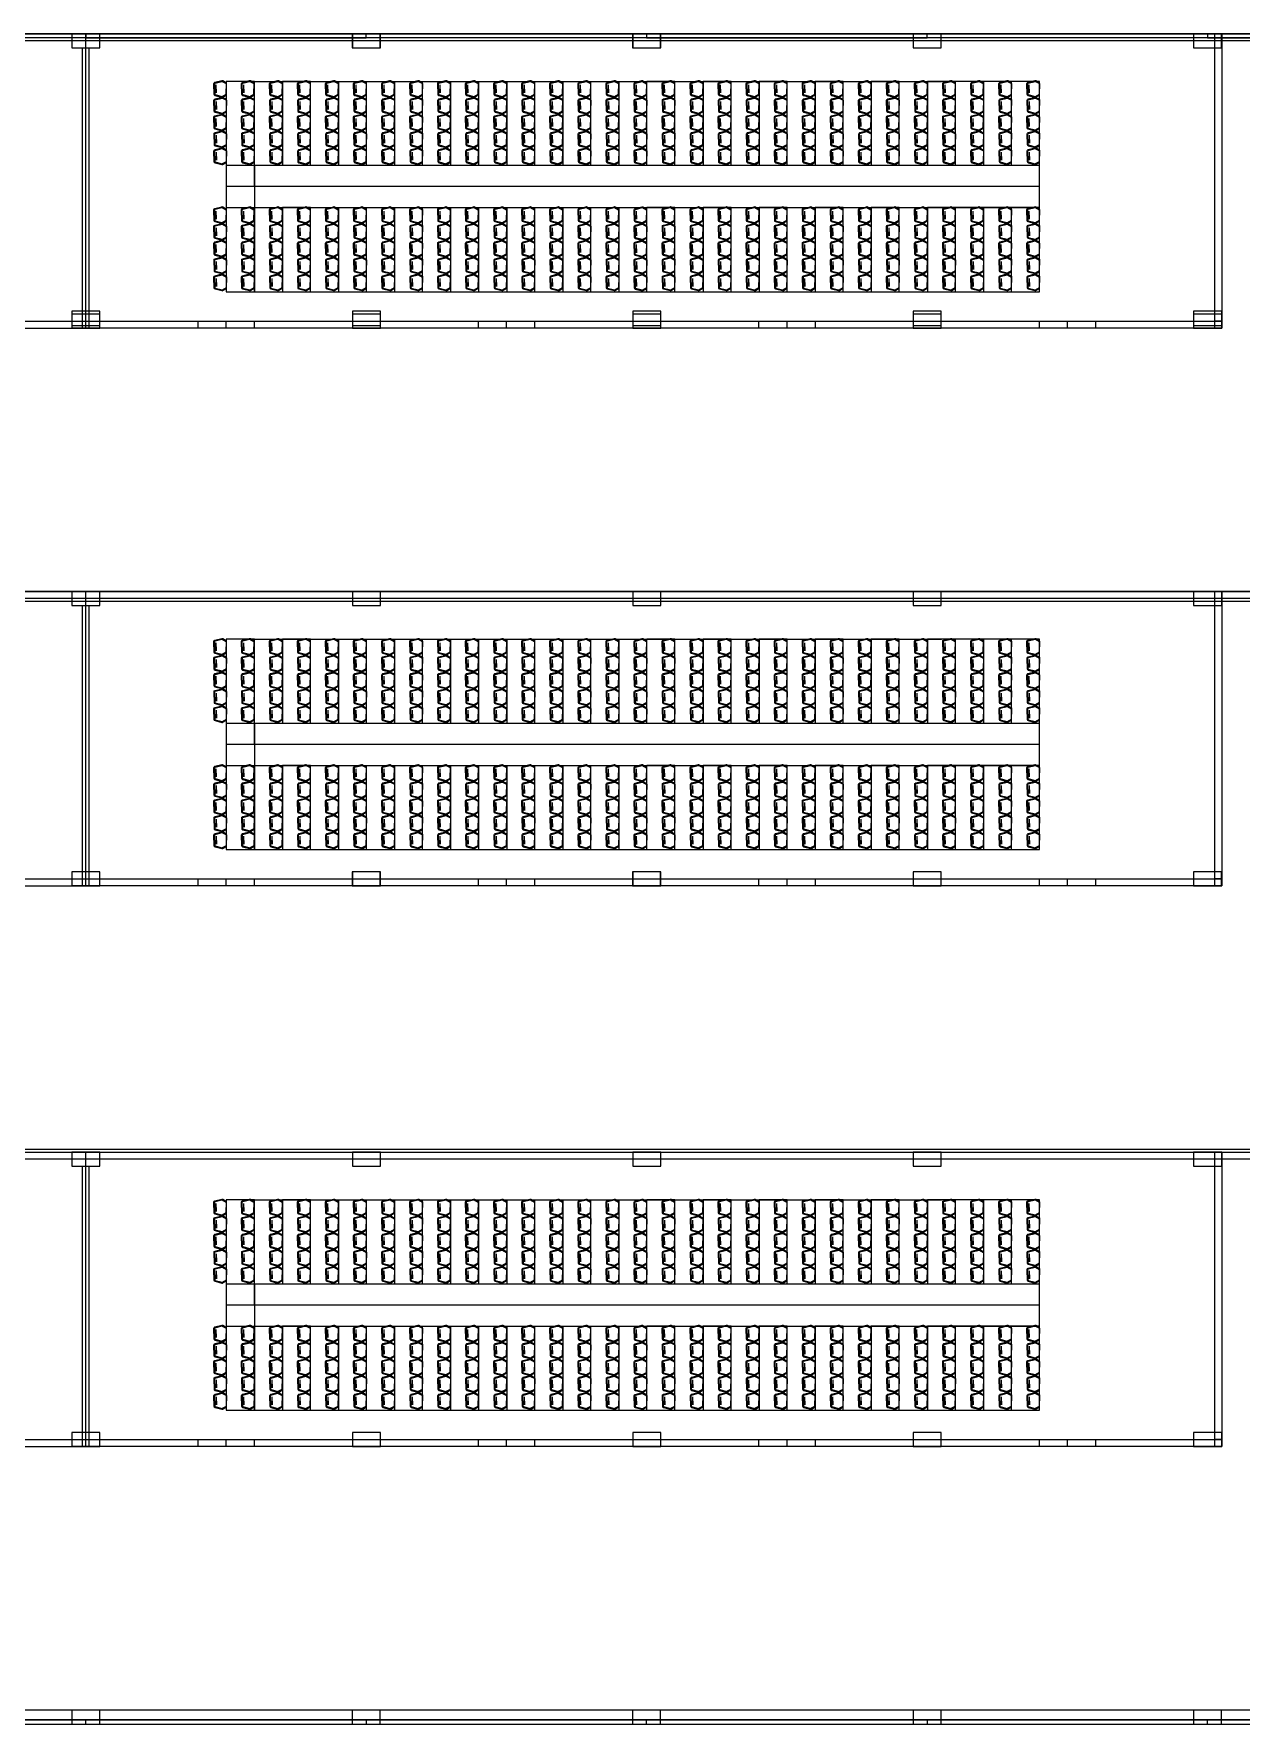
# Model space of a CAD drawing. Header units: millimetres. Extents: x 332 to 5606, y 276 to 1426.
# Drawn here: x 1489.6 to 1532.7, y 922.2 to 982.5 of the extents above; entities that cross this region are included whole.
import ezdxf

# ---------------------------------------------------------------- set-up
doc = ezdxf.new("R2010")
doc.units = ezdxf.units.MM

# ---------------------------------------------------------------- blocks, each defined once
blk = doc.blocks.new('Cadeira-Auditório-P1')
blk.add_line((0, 0.085), (-0.186, 0.085))
for points in [[(-0.235, 0.048), (-0.297, -0.195, 0.19305), (-0.292, -0.232), (-0.235, -0.334, 0.271204), (-0.191, -0.36), (0, -0.36)], [(-0.206, 0.04), (-0.268, -0.203, 0.19305), (-0.266, -0.217), (-0.186, -0.36, 0.221086)], [(0, 0.085), (-0.186, 0.085, 0.342369), (-0.235, 0.048)], [(0, 0.055), (-0.186, 0.055, 0.342369), (-0.206, 0.04, 0.342369)], [(0, 0.085), (0.187, 0.085, -0.342369), (0.235, 0.048)], [(0, 0.055), (0.187, 0.055, -0.342369), (0.206, 0.04, -0.342369)], [(0.235, 0.048), (0.298, -0.195, -0.19305), (0.293, -0.232), (0.236, -0.334, -0.271204), (0.192, -0.36), (0, -0.36)], [(0.206, 0.04), (0.269, -0.203, -0.19305), (0.267, -0.217), (0.187, -0.36, -0.271204)]]:
    blk.add_lwpolyline(points, format="xyb")
for points in [[(-0.145, 0), (0.142, 0)], [(-0.008, 0), (-0.145, 0)]]:
    blk.add_lwpolyline(points)

msp = doc.modelspace()

# ---------------------------------------------------------------- linework, layer by layer
for p, q in [((1551.65, 982.452), (1431.35, 982.452)), ((1551.5, 982.302), (1431.5, 982.302)), ((1481.5, 982.452), (1491.5, 982.452)), ((1492, 982.452), (1491, 982.452)), ((1491, 982.452), (1491, 981.952)), ((1492.007, 982.452), (1491.007, 982.452)), ((1491.007, 982.452), (1491.007, 981.952)), ((1491.5, 982.452), (1491.5, 982.302)), ((1491.5, 982.302), (1501.5, 982.302)), ((1492, 981.952), (1492, 982.452)), ((1492.007, 981.952), (1492.007, 982.452)), ((1502, 982.452), (1501, 982.452)), ((1501, 982.452), (1501, 981.952)), ((1502.007, 982.452), (1501.007, 982.452)), ((1501.007, 982.452), (1501.007, 981.952)), ((1501.5, 982.302), (1501.5, 982.452)), ((1501.5, 982.452), (1511.5, 982.452)), ((1502, 981.952), (1502, 982.452)), ((1502.007, 981.952), (1502.007, 982.452)), ((1512, 982.452), (1511, 982.452)), ((1511, 982.452), (1511, 981.952)), ((1512.007, 982.452), (1511.007, 982.452)), ((1511.007, 982.452), (1511.007, 981.952)), ((1511.5, 982.452), (1511.5, 982.302)), ((1511.5, 982.302), (1521.5, 982.302)), ((1512, 981.952), (1512, 982.452)), ((1512.007, 981.952), (1512.007, 982.452)), ((1522, 982.452), (1521, 982.452)), ((1521, 982.452), (1521, 981.952)), ((1522.007, 982.452), (1521.007, 982.452)), ((1521.007, 982.452), (1521.007, 981.952)), ((1521.5, 982.302), (1521.5, 982.452)), ((1521.5, 982.452), (1531.5, 982.452)), ((1522, 981.952), (1522, 982.452)), ((1522.007, 981.952), (1522.007, 982.452)), ((1532, 982.452), (1531, 982.452)), ((1531, 982.452), (1531, 981.952)), ((1532.007, 982.452), (1531.007, 982.452)), ((1531.007, 982.452), (1531.007, 981.952)), ((1531.5, 982.452), (1531.5, 982.302)), ((1531.5, 982.302), (1541.5, 982.302)), ((1532, 981.952), (1532, 982.452)), ((1532.007, 981.952), (1532.007, 982.452)), ((1491, 981.952), (1492, 981.952)), ((1491.007, 981.952), (1492.007, 981.952)), ((1501, 981.952), (1502, 981.952)), ((1501.007, 981.952), (1502.007, 981.952)), ((1511, 981.952), (1512, 981.952)), ((1511.007, 981.952), (1512.007, 981.952)), ((1521, 981.952), (1522, 981.952)), ((1521.007, 981.952), (1522.007, 981.952)), ((1531, 981.952), (1532, 981.952)), ((1531.007, 981.952), (1532.007, 981.952)), ((1492.007, 972.552), (1491.007, 972.552)), ((1491.007, 972.552), (1491.007, 972.052)), ((1492.007, 972.452), (1491.007, 972.452)), ((1491.007, 972.452), (1491.007, 971.952)), ((1491.007, 972.052), (1492.007, 972.052)), ((1492.007, 972.052), (1492.007, 972.552)), ((1492.007, 971.952), (1492.007, 972.452)), ((1502.007, 972.552), (1501.007, 972.552)), ((1501.007, 972.552), (1501.007, 972.052)), ((1502.007, 972.452), (1501.007, 972.452)), ((1501.007, 972.452), (1501.007, 971.952)), ((1501.007, 972.052), (1502.007, 972.052)), ((1502.007, 972.052), (1502.007, 972.552)), ((1502.007, 971.952), (1502.007, 972.452)), ((1512.007, 972.552), (1511.007, 972.552)), ((1511.007, 972.552), (1511.007, 972.052)), ((1512.007, 972.452), (1511.007, 972.452)), ((1511.007, 972.452), (1511.007, 971.952)), ((1511.007, 972.052), (1512.007, 972.052)), ((1512.007, 972.052), (1512.007, 972.552)), ((1512.007, 971.952), (1512.007, 972.452)), ((1522.007, 972.552), (1521.007, 972.552)), ((1521.007, 972.552), (1521.007, 972.052)), ((1522.007, 972.452), (1521.007, 972.452)), ((1521.007, 972.452), (1521.007, 971.952)), ((1521.007, 972.052), (1522.007, 972.052)), ((1522.007, 972.052), (1522.007, 972.552)), ((1522.007, 971.952), (1522.007, 972.452)), ((1532.007, 972.552), (1531.007, 972.552)), ((1531.007, 972.552), (1531.007, 972.052)), ((1532.007, 972.452), (1531.007, 972.452)), ((1531.007, 972.452), (1531.007, 971.952)), ((1531.007, 972.052), (1532.007, 972.052)), ((1532.007, 972.052), (1532.007, 972.552)), ((1532.007, 971.952), (1532.007, 972.452)), ((1491.007, 971.952), (1492.007, 971.952)), ((1501.007, 971.952), (1502.007, 971.952)), ((1511.007, 971.952), (1512.007, 971.952)), ((1521.007, 971.952), (1522.007, 971.952)), ((1531.007, 971.952), (1532.007, 971.952)), ((1492.007, 962.552), (1491.007, 962.552)), ((1491.007, 962.552), (1491.007, 962.052)), ((1492.007, 962.552), (1491.007, 962.552)), ((1491.007, 962.552), (1491.007, 962.052)), ((1492.007, 962.052), (1492.007, 962.552)), ((1492.007, 962.052), (1492.007, 962.552)), ((1502.007, 962.552), (1501.007, 962.552)), ((1501.007, 962.552), (1501.007, 962.052)), ((1502.007, 962.552), (1501.007, 962.552)), ((1501.007, 962.552), (1501.007, 962.052)), ((1502.007, 962.052), (1502.007, 962.552)), ((1502.007, 962.052), (1502.007, 962.552)), ((1512.007, 962.552), (1511.007, 962.552)), ((1511.007, 962.552), (1511.007, 962.052)), ((1512.007, 962.552), (1511.007, 962.552)), ((1511.007, 962.552), (1511.007, 962.052)), ((1512.007, 962.052), (1512.007, 962.552)), ((1512.007, 962.052), (1512.007, 962.552)), ((1522.007, 962.552), (1521.007, 962.552)), ((1521.007, 962.552), (1521.007, 962.052)), ((1522.007, 962.552), (1521.007, 962.552)), ((1521.007, 962.552), (1521.007, 962.052)), ((1522.007, 962.052), (1522.007, 962.552)), ((1522.007, 962.052), (1522.007, 962.552)), ((1532.007, 962.552), (1531.007, 962.552)), ((1531.007, 962.552), (1531.007, 962.052)), ((1532.007, 962.552), (1531.007, 962.552)), ((1531.007, 962.552), (1531.007, 962.052)), ((1532.007, 962.052), (1532.007, 962.552)), ((1532.007, 962.052), (1532.007, 962.552)), ((1491.007, 962.052), (1492.007, 962.052)), ((1491.007, 962.052), (1492.007, 962.052)), ((1501.007, 962.052), (1502.007, 962.052)), ((1501.007, 962.052), (1502.007, 962.052)), ((1511.007, 962.052), (1512.007, 962.052)), ((1511.007, 962.052), (1512.007, 962.052)), ((1521.007, 962.052), (1522.007, 962.052)), ((1521.007, 962.052), (1522.007, 962.052)), ((1531.007, 962.052), (1532.007, 962.052)), ((1531.007, 962.052), (1532.007, 962.052)), ((1492, 952.552), (1491, 952.552)), ((1491, 952.552), (1491, 952.052)), ((1492.007, 952.552), (1491.007, 952.552)), ((1491.007, 952.552), (1491.007, 952.052)), ((1492, 952.052), (1492, 952.552)), ((1492.007, 952.052), (1492.007, 952.552)), ((1502, 952.552), (1501, 952.552)), ((1501, 952.552), (1501, 952.052)), ((1502.007, 952.552), (1501.007, 952.552)), ((1501.007, 952.552), (1501.007, 952.052)), ((1502, 952.052), (1502, 952.552)), ((1502.007, 952.052), (1502.007, 952.552)), ((1512, 952.552), (1511, 952.552)), ((1511, 952.552), (1511, 952.052)), ((1512.007, 952.552), (1511.007, 952.552)), ((1511.007, 952.552), (1511.007, 952.052)), ((1512, 952.052), (1512, 952.552)), ((1512.007, 952.052), (1512.007, 952.552)), ((1522, 952.552), (1521, 952.552)), ((1521, 952.552), (1521, 952.052)), ((1522.007, 952.552), (1521.007, 952.552)), ((1521.007, 952.552), (1521.007, 952.052)), ((1522, 952.052), (1522, 952.552)), ((1522.007, 952.052), (1522.007, 952.552)), ((1532, 952.552), (1531, 952.552)), ((1531, 952.552), (1531, 952.052)), ((1532.007, 952.552), (1531.007, 952.552)), ((1531.007, 952.552), (1531.007, 952.052)), ((1532, 952.052), (1532, 952.552)), ((1532.007, 952.052), (1532.007, 952.552)), ((1491, 952.052), (1492, 952.052)), ((1491.007, 952.052), (1492.007, 952.052)), ((1501, 952.052), (1502, 952.052)), ((1501.007, 952.052), (1502.007, 952.052)), ((1511, 952.052), (1512, 952.052)), ((1511.007, 952.052), (1512.007, 952.052)), ((1521, 952.052), (1522, 952.052)), ((1521.007, 952.052), (1522.007, 952.052)), ((1531, 952.052), (1532, 952.052)), ((1531.007, 952.052), (1532.007, 952.052)), ((1492.007, 942.552), (1491.007, 942.552)), ((1491.007, 942.552), (1491.007, 942.052)), ((1492.007, 942.052), (1492.007, 942.552)), ((1502.007, 942.552), (1501.007, 942.552)), ((1501.007, 942.552), (1501.007, 942.052)), ((1502.007, 942.052), (1502.007, 942.552)), ((1512.007, 942.552), (1511.007, 942.552)), ((1511.007, 942.552), (1511.007, 942.052)), ((1512.007, 942.052), (1512.007, 942.552)), ((1522.007, 942.552), (1521.007, 942.552)), ((1521.007, 942.552), (1521.007, 942.052)), ((1522.007, 942.052), (1522.007, 942.552)), ((1532.007, 942.552), (1531.007, 942.552)), ((1531.007, 942.552), (1531.007, 942.052)), ((1532.007, 942.052), (1532.007, 942.552)), ((1491.007, 942.052), (1492.007, 942.052)), ((1501.007, 942.052), (1502.007, 942.052)), ((1511.007, 942.052), (1512.007, 942.052)), ((1521.007, 942.052), (1522.007, 942.052)), ((1531.007, 942.052), (1532.007, 942.052)), ((1492.007, 932.552), (1491.007, 932.552)), ((1491.007, 932.552), (1491.007, 932.052)), ((1492.007, 932.052), (1492.007, 932.552)), ((1502.007, 932.552), (1501.007, 932.552)), ((1501.007, 932.552), (1501.007, 932.052)), ((1502.007, 932.052), (1502.007, 932.552)), ((1512.007, 932.552), (1511.007, 932.552)), ((1511.007, 932.552), (1511.007, 932.052)), ((1512.007, 932.052), (1512.007, 932.552)), ((1522.007, 932.552), (1521.007, 932.552)), ((1521.007, 932.552), (1521.007, 932.052)), ((1522.007, 932.052), (1522.007, 932.552)), ((1532.007, 932.552), (1531.007, 932.552)), ((1531.007, 932.552), (1531.007, 932.052)), ((1532.007, 932.052), (1532.007, 932.552)), ((1491.007, 932.052), (1492.007, 932.052)), ((1501.007, 932.052), (1502.007, 932.052)), ((1511.007, 932.052), (1512.007, 932.052)), ((1521.007, 932.052), (1522.007, 932.052)), ((1531.007, 932.052), (1532.007, 932.052)), ((1492, 922.652), (1491, 922.652)), ((1491, 922.652), (1491, 922.152)), ((1492, 922.152), (1492, 922.652)), ((1502, 922.652), (1501, 922.652)), ((1501, 922.652), (1501, 922.152)), ((1502, 922.152), (1502, 922.652)), ((1512, 922.652), (1511, 922.652)), ((1511, 922.652), (1511, 922.152)), ((1512, 922.152), (1512, 922.652)), ((1522, 922.652), (1521, 922.652)), ((1521, 922.652), (1521, 922.152)), ((1522, 922.152), (1522, 922.652)), ((1532, 922.652), (1531, 922.652)), ((1531, 922.652), (1531, 922.152)), ((1532, 922.152), (1532, 922.652)), ((1431.35, 922.152), (1551.65, 922.152)), ((1431.5, 922.302), (1551.5, 922.302)), ((1481.5, 922.152), (1491.5, 922.152)), ((1491, 922.152), (1492, 922.152)), ((1491.5, 922.152), (1491.5, 922.302)), ((1491.5, 922.302), (1501.5, 922.302)), ((1501, 922.152), (1502, 922.152)), ((1501.5, 922.302), (1501.5, 922.152)), ((1501.5, 922.152), (1511.5, 922.152)), ((1511, 922.152), (1512, 922.152)), ((1511.5, 922.152), (1511.5, 922.302)), ((1511.5, 922.302), (1521.5, 922.302)), ((1521, 922.152), (1522, 922.152)), ((1521.5, 922.302), (1521.5, 922.152)), ((1521.5, 922.152), (1531.5, 922.152)), ((1531, 922.152), (1532, 922.152)), ((1531.5, 922.152), (1531.5, 922.302)), ((1531.5, 922.302), (1541.5, 922.302))]:
    msp.add_line(p, q)
at = {"color": 1}
for p, q in [((1491.507, 971.952), (1491.507, 982.452)), ((1531.757, 971.952), (1531.757, 982.452)), ((1532.007, 982.452), (1532.007, 971.952)), ((1541.007, 982.202), (1434.35, 982.202)), ((1491.387, 971.952), (1491.387, 981.952)), ((1491.627, 971.952), (1491.627, 981.952)), ((1451.007, 972.202), (1532.007, 972.202)), ((1532.007, 972.202), (1531.757, 972.202)), ((1451.007, 971.952), (1492.007, 971.952)), ((1532.007, 971.952), (1491.007, 971.952)), ((1491.507, 971.952), (1491.387, 971.952)), ((1491.507, 971.952), (1491.627, 971.952)), ((1491.507, 952.052), (1491.507, 962.552)), ((1531.757, 952.052), (1531.757, 962.552)), ((1532.007, 962.552), (1532.007, 952.052)), ((1541.007, 962.302), (1434.35, 962.302)), ((1491.387, 952.052), (1491.387, 962.052)), ((1491.627, 952.052), (1491.627, 962.052)), ((1451.007, 952.302), (1532.007, 952.302)), ((1532.007, 952.302), (1531.757, 952.302)), ((1451.007, 952.052), (1492.007, 952.052)), ((1532.007, 952.052), (1491.007, 952.052)), ((1491.507, 952.052), (1491.387, 952.052)), ((1491.507, 952.052), (1491.627, 952.052)), ((1491.507, 932.052), (1491.507, 942.552)), ((1531.757, 932.052), (1531.757, 942.552)), ((1532.007, 942.552), (1532.007, 932.052)), ((1541.007, 942.302), (1434.35, 942.302)), ((1491.387, 932.052), (1491.387, 942.052)), ((1491.627, 932.052), (1491.627, 942.052)), ((1451.007, 932.302), (1532.007, 932.302)), ((1532.007, 932.302), (1531.757, 932.302)), ((1451.007, 932.052), (1492.007, 932.052)), ((1532.007, 932.052), (1491.007, 932.052)), ((1491.507, 932.052), (1491.387, 932.052)), ((1491.507, 932.052), (1491.627, 932.052))]:
    msp.add_line(p, q, dxfattribs=at)
at = {"color": 3}
for p, q in [((1497.511, 980.752), (1496.511, 980.752)), ((1496.511, 980.752), (1496.511, 977.752)), ((1497.511, 977.752), (1497.511, 980.752)), ((1497.511, 980.752), (1522.011, 980.752)), ((1499.511, 980.752), (1498.511, 980.752)), ((1498.511, 980.752), (1498.511, 977.752)), ((1499.511, 977.752), (1499.511, 980.752)), ((1500.511, 980.752), (1500.511, 977.752)), ((1501.511, 977.752), (1501.511, 980.752)), ((1502.511, 980.752), (1502.511, 977.752)), ((1503.511, 977.752), (1503.511, 980.752)), ((1504.511, 980.752), (1504.511, 977.752)), ((1505.511, 977.752), (1505.511, 980.752)), ((1506.511, 980.752), (1506.511, 977.752)), ((1507.511, 977.752), (1507.511, 980.752)), ((1508.511, 980.752), (1508.511, 977.752)), ((1509.511, 977.752), (1509.511, 980.752)), ((1510.511, 980.752), (1510.511, 977.752)), ((1512.511, 980.752), (1511.511, 980.752)), ((1511.511, 977.752), (1511.511, 980.752)), ((1512.511, 977.752), (1512.511, 980.752)), ((1514.511, 980.752), (1513.511, 980.752)), ((1513.511, 980.752), (1513.511, 977.752)), ((1514.511, 977.752), (1514.511, 980.752)), ((1516.511, 980.752), (1515.511, 980.752)), ((1515.511, 980.752), (1515.511, 977.752)), ((1516.511, 977.752), (1516.511, 980.752)), ((1518.511, 980.752), (1517.511, 980.752)), ((1517.511, 980.752), (1517.511, 977.752)), ((1518.511, 977.752), (1518.511, 980.752)), ((1520.511, 980.752), (1519.511, 980.752)), ((1519.511, 980.752), (1519.511, 977.752)), ((1520.511, 977.752), (1520.511, 980.752)), ((1522.511, 980.752), (1521.511, 980.752)), ((1521.511, 980.752), (1521.511, 977.752)), ((1525.511, 980.752), (1522.011, 980.752)), ((1522.511, 977.752), (1522.511, 980.752)), ((1524.511, 980.752), (1523.511, 980.752)), ((1523.511, 980.752), (1523.511, 977.752)), ((1524.511, 977.752), (1524.511, 980.752)), ((1525.511, 977.752), (1525.511, 980.752)), ((1525.511, 977.752), (1496.511, 977.752)), ((1496.511, 977.752), (1496.511, 977.002)), ((1497.511, 977.002), (1497.511, 977.752)), ((1497.511, 977.752), (1497.511, 976.252)), ((1513.511, 977.752), (1512.511, 977.752)), ((1515.511, 977.752), (1514.511, 977.752)), ((1517.511, 977.752), (1516.511, 977.752)), ((1519.511, 977.752), (1518.511, 977.752)), ((1521.511, 977.752), (1520.511, 977.752)), ((1523.511, 977.752), (1522.511, 977.752)), ((1525.511, 977.752), (1524.511, 977.752)), ((1525.511, 977.002), (1525.511, 977.752)), ((1525.511, 977.002), (1496.511, 977.002)), ((1496.511, 977.002), (1496.511, 976.252)), ((1497.511, 977.002), (1497.511, 976.252)), ((1525.511, 976.252), (1525.511, 977.002)), ((1496.511, 976.252), (1522.011, 976.252)), ((1496.511, 976.252), (1496.511, 973.252)), ((1497.511, 976.252), (1497.511, 973.252)), ((1497.511, 976.252), (1525.511, 976.252)), ((1497.511, 973.252), (1497.511, 976.252)), ((1498.511, 976.252), (1498.511, 973.252)), ((1499.511, 976.252), (1498.511, 976.252)), ((1498.511, 976.252), (1498.511, 973.252)), ((1499.511, 973.252), (1499.511, 976.252)), ((1499.511, 973.252), (1499.511, 976.252)), ((1500.511, 976.252), (1500.511, 973.252)), ((1500.511, 976.252), (1500.511, 973.252)), ((1501.511, 973.252), (1501.511, 976.252)), ((1501.511, 973.252), (1501.511, 976.252)), ((1502.511, 976.252), (1502.511, 973.252)), ((1502.511, 976.252), (1502.511, 973.252)), ((1503.511, 973.252), (1503.511, 976.252)), ((1503.511, 973.252), (1503.511, 976.252)), ((1504.511, 976.252), (1504.511, 973.252)), ((1504.511, 976.252), (1504.511, 973.252)), ((1505.511, 973.252), (1505.511, 976.252)), ((1505.511, 973.252), (1505.511, 976.252)), ((1506.511, 976.252), (1506.511, 973.252)), ((1506.511, 976.252), (1506.511, 973.252)), ((1507.511, 973.252), (1507.511, 976.252)), ((1507.511, 973.252), (1507.511, 976.252)), ((1508.511, 976.252), (1508.511, 973.252)), ((1508.511, 976.252), (1508.511, 973.252)), ((1509.511, 973.252), (1509.511, 976.252)), ((1509.511, 973.252), (1509.511, 976.252)), ((1510.511, 976.252), (1510.511, 973.252)), ((1510.511, 976.252), (1510.511, 973.252)), ((1511.511, 973.252), (1511.511, 976.252)), ((1512.511, 976.252), (1511.511, 976.252)), ((1511.511, 973.252), (1511.511, 976.252)), ((1512.511, 973.252), (1512.511, 976.252)), ((1512.511, 973.252), (1512.511, 976.252)), ((1513.511, 976.252), (1513.511, 973.252)), ((1514.511, 976.252), (1513.511, 976.252)), ((1513.511, 976.252), (1513.511, 973.252)), ((1514.511, 973.252), (1514.511, 976.252)), ((1514.511, 973.252), (1514.511, 976.252)), ((1515.511, 976.252), (1515.511, 973.252)), ((1516.511, 976.252), (1515.511, 976.252)), ((1515.511, 976.252), (1515.511, 973.252)), ((1516.511, 973.252), (1516.511, 976.252)), ((1516.511, 973.252), (1516.511, 976.252)), ((1517.511, 976.252), (1517.511, 973.252)), ((1518.511, 976.252), (1517.511, 976.252)), ((1517.511, 976.252), (1517.511, 973.252)), ((1518.511, 973.252), (1518.511, 976.252)), ((1518.511, 973.252), (1518.511, 976.252)), ((1519.511, 976.252), (1519.511, 973.252)), ((1520.511, 976.252), (1519.511, 976.252)), ((1519.511, 976.252), (1519.511, 973.252)), ((1520.511, 973.252), (1520.511, 976.252)), ((1520.511, 973.252), (1520.511, 976.252)), ((1521.511, 976.252), (1521.511, 973.252)), ((1522.511, 976.252), (1521.511, 976.252)), ((1521.511, 976.252), (1521.511, 973.252)), ((1525.511, 976.252), (1522.011, 976.252)), ((1522.511, 973.252), (1522.511, 976.252)), ((1522.511, 973.252), (1522.511, 976.252)), ((1523.511, 976.252), (1523.511, 973.252)), ((1524.511, 976.252), (1523.511, 976.252)), ((1523.511, 976.252), (1523.511, 973.252)), ((1524.511, 973.252), (1524.511, 976.252)), ((1524.511, 973.252), (1524.511, 976.252)), ((1525.511, 973.252), (1525.511, 976.252)), ((1525.511, 973.252), (1525.511, 976.252)), ((1496.511, 973.252), (1497.511, 973.252)), ((1497.511, 973.252), (1522.011, 973.252)), ((1522.011, 973.252), (1525.511, 973.252)), ((1495.507, 971.952), (1495.507, 972.202)), ((1495.507, 972.202), (1496.507, 972.202)), ((1496.507, 971.952), (1496.507, 972.202)), ((1496.507, 972.202), (1497.507, 972.202)), ((1497.507, 972.202), (1497.507, 971.952)), ((1505.507, 971.952), (1505.507, 972.202)), ((1505.507, 972.202), (1506.507, 972.202)), ((1506.507, 971.952), (1506.507, 972.202)), ((1506.507, 972.202), (1507.507, 972.202)), ((1507.507, 972.202), (1507.507, 971.952)), ((1515.507, 971.952), (1515.507, 972.202)), ((1515.507, 972.202), (1516.507, 972.202)), ((1516.507, 971.952), (1516.507, 972.202)), ((1516.507, 972.202), (1517.507, 972.202)), ((1517.507, 972.202), (1517.507, 971.952)), ((1525.507, 971.952), (1525.507, 972.202)), ((1525.507, 972.202), (1526.507, 972.202)), ((1526.507, 971.952), (1526.507, 972.202)), ((1526.507, 972.202), (1527.507, 972.202)), ((1527.507, 972.202), (1527.507, 971.952)), ((1496.507, 971.952), (1495.507, 971.952)), ((1497.507, 971.952), (1496.507, 971.952)), ((1506.507, 971.952), (1505.507, 971.952)), ((1507.507, 971.952), (1506.507, 971.952)), ((1516.507, 971.952), (1515.507, 971.952)), ((1517.507, 971.952), (1516.507, 971.952)), ((1526.507, 971.952), (1525.507, 971.952)), ((1527.507, 971.952), (1526.507, 971.952)), ((1497.511, 960.852), (1496.511, 960.852)), ((1496.511, 960.852), (1496.511, 957.852)), ((1497.511, 957.852), (1497.511, 960.852)), ((1497.511, 960.852), (1522.011, 960.852)), ((1499.511, 960.852), (1498.511, 960.852)), ((1498.511, 960.852), (1498.511, 957.852)), ((1499.511, 957.852), (1499.511, 960.852)), ((1500.511, 960.852), (1500.511, 957.852)), ((1501.511, 957.852), (1501.511, 960.852)), ((1502.511, 960.852), (1502.511, 957.852)), ((1503.511, 957.852), (1503.511, 960.852)), ((1504.511, 960.852), (1504.511, 957.852)), ((1505.511, 957.852), (1505.511, 960.852)), ((1506.511, 960.852), (1506.511, 957.852)), ((1507.511, 957.852), (1507.511, 960.852)), ((1508.511, 960.852), (1508.511, 957.852)), ((1509.511, 957.852), (1509.511, 960.852)), ((1510.511, 960.852), (1510.511, 957.852)), ((1512.511, 960.852), (1511.511, 960.852)), ((1511.511, 957.852), (1511.511, 960.852)), ((1512.511, 957.852), (1512.511, 960.852)), ((1514.511, 960.852), (1513.511, 960.852)), ((1513.511, 960.852), (1513.511, 957.852)), ((1514.511, 957.852), (1514.511, 960.852)), ((1516.511, 960.852), (1515.511, 960.852)), ((1515.511, 960.852), (1515.511, 957.852)), ((1516.511, 957.852), (1516.511, 960.852)), ((1518.511, 960.852), (1517.511, 960.852)), ((1517.511, 960.852), (1517.511, 957.852)), ((1518.511, 957.852), (1518.511, 960.852)), ((1520.511, 960.852), (1519.511, 960.852)), ((1519.511, 960.852), (1519.511, 957.852)), ((1520.511, 957.852), (1520.511, 960.852)), ((1522.511, 960.852), (1521.511, 960.852)), ((1521.511, 960.852), (1521.511, 957.852)), ((1525.511, 960.852), (1522.011, 960.852)), ((1522.511, 957.852), (1522.511, 960.852)), ((1524.511, 960.852), (1523.511, 960.852)), ((1523.511, 960.852), (1523.511, 957.852)), ((1524.511, 957.852), (1524.511, 960.852)), ((1525.511, 957.852), (1525.511, 960.852)), ((1525.511, 957.852), (1496.511, 957.852)), ((1496.511, 957.852), (1496.511, 957.102)), ((1497.511, 957.102), (1497.511, 957.852)), ((1497.511, 957.852), (1497.511, 956.352)), ((1513.511, 957.852), (1512.511, 957.852)), ((1515.511, 957.852), (1514.511, 957.852)), ((1517.511, 957.852), (1516.511, 957.852)), ((1519.511, 957.852), (1518.511, 957.852)), ((1521.511, 957.852), (1520.511, 957.852)), ((1523.511, 957.852), (1522.511, 957.852)), ((1525.511, 957.852), (1524.511, 957.852)), ((1525.511, 957.102), (1525.511, 957.852)), ((1525.511, 957.102), (1496.511, 957.102)), ((1496.511, 957.102), (1496.511, 956.352)), ((1497.511, 957.102), (1497.511, 956.352)), ((1525.511, 956.352), (1525.511, 957.102)), ((1496.511, 956.352), (1522.011, 956.352)), ((1496.511, 956.352), (1496.511, 953.352)), ((1497.511, 956.352), (1497.511, 953.352)), ((1497.511, 956.352), (1525.511, 956.352)), ((1497.511, 953.352), (1497.511, 956.352)), ((1498.511, 956.352), (1498.511, 953.352)), ((1499.511, 956.352), (1498.511, 956.352)), ((1498.511, 956.352), (1498.511, 953.352)), ((1499.511, 953.352), (1499.511, 956.352)), ((1499.511, 953.352), (1499.511, 956.352)), ((1500.511, 956.352), (1500.511, 953.352)), ((1500.511, 956.352), (1500.511, 953.352)), ((1501.511, 953.352), (1501.511, 956.352)), ((1501.511, 953.352), (1501.511, 956.352)), ((1502.511, 956.352), (1502.511, 953.352)), ((1502.511, 956.352), (1502.511, 953.352)), ((1503.511, 953.352), (1503.511, 956.352)), ((1503.511, 953.352), (1503.511, 956.352)), ((1504.511, 956.352), (1504.511, 953.352)), ((1504.511, 956.352), (1504.511, 953.352)), ((1505.511, 953.352), (1505.511, 956.352)), ((1505.511, 953.352), (1505.511, 956.352)), ((1506.511, 956.352), (1506.511, 953.352)), ((1506.511, 956.352), (1506.511, 953.352)), ((1507.511, 953.352), (1507.511, 956.352)), ((1507.511, 953.352), (1507.511, 956.352)), ((1508.511, 956.352), (1508.511, 953.352)), ((1508.511, 956.352), (1508.511, 953.352)), ((1509.511, 953.352), (1509.511, 956.352)), ((1509.511, 953.352), (1509.511, 956.352)), ((1510.511, 956.352), (1510.511, 953.352)), ((1510.511, 956.352), (1510.511, 953.352)), ((1511.511, 953.352), (1511.511, 956.352)), ((1512.511, 956.352), (1511.511, 956.352)), ((1511.511, 953.352), (1511.511, 956.352)), ((1512.511, 953.352), (1512.511, 956.352)), ((1512.511, 953.352), (1512.511, 956.352)), ((1513.511, 956.352), (1513.511, 953.352)), ((1514.511, 956.352), (1513.511, 956.352)), ((1513.511, 956.352), (1513.511, 953.352)), ((1514.511, 953.352), (1514.511, 956.352)), ((1514.511, 953.352), (1514.511, 956.352)), ((1515.511, 956.352), (1515.511, 953.352)), ((1516.511, 956.352), (1515.511, 956.352)), ((1515.511, 956.352), (1515.511, 953.352)), ((1516.511, 953.352), (1516.511, 956.352)), ((1516.511, 953.352), (1516.511, 956.352)), ((1517.511, 956.352), (1517.511, 953.352)), ((1518.511, 956.352), (1517.511, 956.352)), ((1517.511, 956.352), (1517.511, 953.352)), ((1518.511, 953.352), (1518.511, 956.352)), ((1518.511, 953.352), (1518.511, 956.352)), ((1519.511, 956.352), (1519.511, 953.352)), ((1520.511, 956.352), (1519.511, 956.352)), ((1519.511, 956.352), (1519.511, 953.352)), ((1520.511, 953.352), (1520.511, 956.352)), ((1520.511, 953.352), (1520.511, 956.352)), ((1521.511, 956.352), (1521.511, 953.352)), ((1522.511, 956.352), (1521.511, 956.352)), ((1521.511, 956.352), (1521.511, 953.352)), ((1525.511, 956.352), (1522.011, 956.352)), ((1522.511, 953.352), (1522.511, 956.352)), ((1522.511, 953.352), (1522.511, 956.352)), ((1523.511, 956.352), (1523.511, 953.352)), ((1524.511, 956.352), (1523.511, 956.352)), ((1523.511, 956.352), (1523.511, 953.352)), ((1524.511, 953.352), (1524.511, 956.352)), ((1524.511, 953.352), (1524.511, 956.352)), ((1525.511, 953.352), (1525.511, 956.352)), ((1525.511, 953.352), (1525.511, 956.352)), ((1496.511, 953.352), (1497.511, 953.352)), ((1497.511, 953.352), (1522.011, 953.352)), ((1522.011, 953.352), (1525.511, 953.352)), ((1495.507, 952.052), (1495.507, 952.302)), ((1495.507, 952.302), (1496.507, 952.302)), ((1496.507, 952.052), (1496.507, 952.302)), ((1496.507, 952.302), (1497.507, 952.302)), ((1497.507, 952.302), (1497.507, 952.052)), ((1505.507, 952.052), (1505.507, 952.302)), ((1505.507, 952.302), (1506.507, 952.302)), ((1506.507, 952.052), (1506.507, 952.302)), ((1506.507, 952.302), (1507.507, 952.302)), ((1507.507, 952.302), (1507.507, 952.052)), ((1515.507, 952.052), (1515.507, 952.302)), ((1515.507, 952.302), (1516.507, 952.302)), ((1516.507, 952.052), (1516.507, 952.302)), ((1516.507, 952.302), (1517.507, 952.302)), ((1517.507, 952.302), (1517.507, 952.052)), ((1525.507, 952.052), (1525.507, 952.302)), ((1525.507, 952.302), (1526.507, 952.302)), ((1526.507, 952.052), (1526.507, 952.302)), ((1526.507, 952.302), (1527.507, 952.302)), ((1527.507, 952.302), (1527.507, 952.052)), ((1496.507, 952.052), (1495.507, 952.052)), ((1497.507, 952.052), (1496.507, 952.052)), ((1506.507, 952.052), (1505.507, 952.052)), ((1507.507, 952.052), (1506.507, 952.052)), ((1516.507, 952.052), (1515.507, 952.052)), ((1517.507, 952.052), (1516.507, 952.052)), ((1526.507, 952.052), (1525.507, 952.052)), ((1527.507, 952.052), (1526.507, 952.052)), ((1497.511, 940.852), (1496.511, 940.852)), ((1496.511, 940.852), (1496.511, 937.852)), ((1497.511, 937.852), (1497.511, 940.852)), ((1497.511, 940.852), (1522.011, 940.852)), ((1499.511, 940.852), (1498.511, 940.852)), ((1498.511, 940.852), (1498.511, 937.852)), ((1499.511, 937.852), (1499.511, 940.852)), ((1500.511, 940.852), (1500.511, 937.852)), ((1501.511, 937.852), (1501.511, 940.852)), ((1502.511, 940.852), (1502.511, 937.852)), ((1503.511, 937.852), (1503.511, 940.852)), ((1504.511, 940.852), (1504.511, 937.852)), ((1505.511, 937.852), (1505.511, 940.852)), ((1506.511, 940.852), (1506.511, 937.852)), ((1507.511, 937.852), (1507.511, 940.852)), ((1508.511, 940.852), (1508.511, 937.852)), ((1509.511, 937.852), (1509.511, 940.852)), ((1510.511, 940.852), (1510.511, 937.852)), ((1512.511, 940.852), (1511.511, 940.852)), ((1511.511, 937.852), (1511.511, 940.852)), ((1512.511, 937.852), (1512.511, 940.852)), ((1514.511, 940.852), (1513.511, 940.852)), ((1513.511, 940.852), (1513.511, 937.852)), ((1514.511, 937.852), (1514.511, 940.852)), ((1516.511, 940.852), (1515.511, 940.852)), ((1515.511, 940.852), (1515.511, 937.852)), ((1516.511, 937.852), (1516.511, 940.852)), ((1518.511, 940.852), (1517.511, 940.852)), ((1517.511, 940.852), (1517.511, 937.852)), ((1518.511, 937.852), (1518.511, 940.852)), ((1520.511, 940.852), (1519.511, 940.852)), ((1519.511, 940.852), (1519.511, 937.852)), ((1520.511, 937.852), (1520.511, 940.852)), ((1522.511, 940.852), (1521.511, 940.852)), ((1521.511, 940.852), (1521.511, 937.852)), ((1525.511, 940.852), (1522.011, 940.852)), ((1522.511, 937.852), (1522.511, 940.852)), ((1524.511, 940.852), (1523.511, 940.852)), ((1523.511, 940.852), (1523.511, 937.852)), ((1524.511, 937.852), (1524.511, 940.852)), ((1525.511, 937.852), (1525.511, 940.852)), ((1525.511, 937.852), (1496.511, 937.852)), ((1496.511, 937.852), (1496.511, 937.102)), ((1497.511, 937.102), (1497.511, 937.852)), ((1497.511, 937.852), (1497.511, 936.352)), ((1513.511, 937.852), (1512.511, 937.852)), ((1515.511, 937.852), (1514.511, 937.852)), ((1517.511, 937.852), (1516.511, 937.852)), ((1519.511, 937.852), (1518.511, 937.852)), ((1521.511, 937.852), (1520.511, 937.852)), ((1523.511, 937.852), (1522.511, 937.852)), ((1525.511, 937.852), (1524.511, 937.852)), ((1525.511, 937.102), (1525.511, 937.852)), ((1525.511, 937.102), (1496.511, 937.102)), ((1496.511, 937.102), (1496.511, 936.352)), ((1497.511, 937.102), (1497.511, 936.352)), ((1525.511, 936.352), (1525.511, 937.102)), ((1496.511, 936.352), (1522.011, 936.352)), ((1496.511, 936.352), (1496.511, 933.352)), ((1497.511, 936.352), (1497.511, 933.352)), ((1497.511, 936.352), (1525.511, 936.352)), ((1497.511, 933.352), (1497.511, 936.352)), ((1498.511, 936.352), (1498.511, 933.352)), ((1499.511, 936.352), (1498.511, 936.352)), ((1498.511, 936.352), (1498.511, 933.352)), ((1499.511, 933.352), (1499.511, 936.352)), ((1499.511, 933.352), (1499.511, 936.352)), ((1500.511, 936.352), (1500.511, 933.352)), ((1500.511, 936.352), (1500.511, 933.352)), ((1501.511, 933.352), (1501.511, 936.352)), ((1501.511, 933.352), (1501.511, 936.352)), ((1502.511, 936.352), (1502.511, 933.352)), ((1502.511, 936.352), (1502.511, 933.352)), ((1503.511, 933.352), (1503.511, 936.352)), ((1503.511, 933.352), (1503.511, 936.352)), ((1504.511, 936.352), (1504.511, 933.352)), ((1504.511, 936.352), (1504.511, 933.352)), ((1505.511, 933.352), (1505.511, 936.352)), ((1505.511, 933.352), (1505.511, 936.352)), ((1506.511, 936.352), (1506.511, 933.352)), ((1506.511, 936.352), (1506.511, 933.352)), ((1507.511, 933.352), (1507.511, 936.352)), ((1507.511, 933.352), (1507.511, 936.352)), ((1508.511, 936.352), (1508.511, 933.352)), ((1508.511, 936.352), (1508.511, 933.352)), ((1509.511, 933.352), (1509.511, 936.352)), ((1509.511, 933.352), (1509.511, 936.352)), ((1510.511, 936.352), (1510.511, 933.352)), ((1510.511, 936.352), (1510.511, 933.352)), ((1511.511, 933.352), (1511.511, 936.352)), ((1512.511, 936.352), (1511.511, 936.352)), ((1511.511, 933.352), (1511.511, 936.352)), ((1512.511, 933.352), (1512.511, 936.352)), ((1512.511, 933.352), (1512.511, 936.352)), ((1513.511, 936.352), (1513.511, 933.352)), ((1514.511, 936.352), (1513.511, 936.352)), ((1513.511, 936.352), (1513.511, 933.352)), ((1514.511, 933.352), (1514.511, 936.352)), ((1514.511, 933.352), (1514.511, 936.352)), ((1515.511, 936.352), (1515.511, 933.352)), ((1516.511, 936.352), (1515.511, 936.352)), ((1515.511, 936.352), (1515.511, 933.352)), ((1516.511, 933.352), (1516.511, 936.352)), ((1516.511, 933.352), (1516.511, 936.352)), ((1517.511, 936.352), (1517.511, 933.352)), ((1518.511, 936.352), (1517.511, 936.352)), ((1517.511, 936.352), (1517.511, 933.352)), ((1518.511, 933.352), (1518.511, 936.352)), ((1518.511, 933.352), (1518.511, 936.352)), ((1519.511, 936.352), (1519.511, 933.352)), ((1520.511, 936.352), (1519.511, 936.352)), ((1519.511, 936.352), (1519.511, 933.352)), ((1520.511, 933.352), (1520.511, 936.352)), ((1520.511, 933.352), (1520.511, 936.352)), ((1521.511, 936.352), (1521.511, 933.352)), ((1522.511, 936.352), (1521.511, 936.352)), ((1521.511, 936.352), (1521.511, 933.352)), ((1525.511, 936.352), (1522.011, 936.352)), ((1522.511, 933.352), (1522.511, 936.352)), ((1522.511, 933.352), (1522.511, 936.352)), ((1523.511, 936.352), (1523.511, 933.352)), ((1524.511, 936.352), (1523.511, 936.352)), ((1523.511, 936.352), (1523.511, 933.352)), ((1524.511, 933.352), (1524.511, 936.352)), ((1524.511, 933.352), (1524.511, 936.352)), ((1525.511, 933.352), (1525.511, 936.352)), ((1525.511, 933.352), (1525.511, 936.352)), ((1496.511, 933.352), (1497.511, 933.352)), ((1497.511, 933.352), (1522.011, 933.352)), ((1522.011, 933.352), (1525.511, 933.352)), ((1495.507, 932.052), (1495.507, 932.302)), ((1495.507, 932.302), (1496.507, 932.302)), ((1496.507, 932.052), (1496.507, 932.302)), ((1496.507, 932.302), (1497.507, 932.302)), ((1497.507, 932.302), (1497.507, 932.052)), ((1505.507, 932.052), (1505.507, 932.302)), ((1505.507, 932.302), (1506.507, 932.302)), ((1506.507, 932.052), (1506.507, 932.302)), ((1506.507, 932.302), (1507.507, 932.302)), ((1507.507, 932.302), (1507.507, 932.052)), ((1515.507, 932.052), (1515.507, 932.302)), ((1515.507, 932.302), (1516.507, 932.302)), ((1516.507, 932.052), (1516.507, 932.302)), ((1516.507, 932.302), (1517.507, 932.302)), ((1517.507, 932.302), (1517.507, 932.052)), ((1525.507, 932.052), (1525.507, 932.302)), ((1525.507, 932.302), (1526.507, 932.302)), ((1526.507, 932.052), (1526.507, 932.302)), ((1526.507, 932.302), (1527.507, 932.302)), ((1527.507, 932.302), (1527.507, 932.052)), ((1496.507, 932.052), (1495.507, 932.052)), ((1497.507, 932.052), (1496.507, 932.052)), ((1506.507, 932.052), (1505.507, 932.052)), ((1507.507, 932.052), (1506.507, 932.052)), ((1516.507, 932.052), (1515.507, 932.052)), ((1517.507, 932.052), (1516.507, 932.052)), ((1526.507, 932.052), (1525.507, 932.052)), ((1527.507, 932.052), (1526.507, 932.052))]:
    msp.add_line(p, q, dxfattribs=at)
at = {"color": 7, "true_color": 0xffffff}
for p, q in [((1551.5, 962.552), (1431.5, 962.552)), ((1551.5, 942.652), (1431.5, 942.652)), ((1551.5, 922.652), (1431.5, 922.652))]:
    msp.add_line(p, q, dxfattribs=at)
at = {"color": 1, "lineweight": -3}
for points in [[(1431.5, 982.452), (1551.5, 982.452), (1551.5, 962.202), (1431.5, 962.202)], [(1431.5, 962.552), (1551.5, 962.552), (1551.5, 942.302), (1431.5, 942.302)], [(1431.5, 942.552), (1551.5, 942.552), (1551.5, 922.302), (1431.5, 922.302)]]:
    msp.add_lwpolyline(points, close=True, dxfattribs=at)

# ---------------------------------------------------------------- block references
at = {"color": 3, "rotation": 89.99999999999999}
for p in [(1496.152, 980.487), (1497.137, 980.487), (1498.14, 980.487), (1499.137, 980.487), (1500.137, 980.487), (1501.138, 980.487), (1502.139, 980.487), (1503.144, 980.487), (1504.134, 980.487), (1505.129, 980.487), (1506.14, 980.487), (1507.14, 980.487), (1508.138, 980.487), (1509.14, 980.487), (1510.142, 980.487), (1511.138, 980.484), (1512.14, 980.487), (1513.141, 980.487), (1514.139, 980.487), (1515.14, 980.487), (1516.141, 980.487), (1517.139, 980.487), (1518.14, 980.487), (1519.141, 980.487), (1520.139, 980.487), (1521.14, 980.487), (1522.143, 980.487), (1523.143, 980.487), (1524.148, 980.487), (1525.147, 980.487), (1496.157, 979.892), (1497.142, 979.892), (1498.145, 979.892), (1499.143, 979.892), (1500.143, 979.892), (1501.144, 979.892), (1502.144, 979.892), (1503.149, 979.892), (1504.139, 979.892), (1505.134, 979.892), (1506.145, 979.892), (1507.146, 979.892), (1508.144, 979.892), (1509.145, 979.892), (1510.147, 979.892), (1511.143, 979.889), (1512.146, 979.892), (1513.146, 979.892), (1514.144, 979.892), (1515.145, 979.892), (1516.146, 979.892), (1517.144, 979.892), (1518.145, 979.892), (1519.146, 979.892), (1520.144, 979.892), (1521.145, 979.892), (1522.148, 979.892), (1523.148, 979.892), (1524.153, 979.892), (1525.152, 979.892), (1496.152, 979.292), (1497.137, 979.292), (1498.14, 979.292), (1499.137, 979.292), (1500.137, 979.292), (1501.138, 979.292), (1502.139, 979.292), (1503.144, 979.292), (1504.134, 979.292), (1505.129, 979.292), (1506.14, 979.292), (1507.14, 979.292), (1508.138, 979.292), (1509.14, 979.292), (1510.142, 979.292), (1511.138, 979.289), (1512.14, 979.292), (1513.141, 979.292), (1514.139, 979.292), (1515.14, 979.292), (1516.141, 979.292), (1517.139, 979.292), (1518.14, 979.292), (1519.141, 979.292), (1520.139, 979.292), (1521.14, 979.292), (1522.143, 979.292), (1523.143, 979.292), (1524.148, 979.292), (1525.147, 979.292), (1496.159, 978.693), (1497.145, 978.693), (1498.148, 978.693), (1499.145, 978.693), (1500.145, 978.693), (1501.146, 978.693), (1502.147, 978.693), (1503.152, 978.693), (1504.142, 978.693), (1505.137, 978.693), (1506.148, 978.693), (1507.148, 978.693), (1508.146, 978.693), (1509.148, 978.693), (1510.149, 978.693), (1511.146, 978.69), (1512.148, 978.693), (1513.149, 978.693), (1514.146, 978.693), (1515.148, 978.693), (1516.148, 978.693), (1517.147, 978.693), (1518.148, 978.693), (1519.149, 978.693), (1520.147, 978.693), (1521.148, 978.693), (1522.151, 978.693), (1523.151, 978.693), (1524.156, 978.693), (1525.155, 978.693), (1496.157, 978.086), (1497.142, 978.086), (1498.145, 978.086), (1499.143, 978.086), (1500.143, 978.086), (1501.144, 978.086), (1502.145, 978.086), (1503.149, 978.086), (1504.139, 978.086), (1505.135, 978.086), (1506.145, 978.086), (1507.146, 978.086), (1508.144, 978.086), (1509.146, 978.086), (1510.147, 978.086), (1511.144, 978.083), (1512.146, 978.086), (1513.146, 978.086), (1514.144, 978.086), (1515.146, 978.086), (1516.146, 978.086), (1517.144, 978.086), (1518.145, 978.086), (1519.146, 978.086), (1520.144, 978.086), (1521.146, 978.086), (1522.148, 978.086), (1523.149, 978.086), (1524.153, 978.086), (1525.152, 978.086), (1496.152, 975.987), (1497.137, 975.987), (1498.14, 975.987), (1499.137, 975.987), (1500.137, 975.987), (1501.138, 975.987), (1502.139, 975.987), (1503.144, 975.987), (1504.134, 975.987), (1505.129, 975.987), (1506.14, 975.987), (1507.14, 975.987), (1508.138, 975.987), (1509.14, 975.987), (1510.142, 975.987), (1511.138, 975.984), (1512.14, 975.987), (1513.141, 975.987), (1514.139, 975.987), (1515.14, 975.987), (1516.141, 975.987), (1517.139, 975.987), (1518.14, 975.987), (1519.141, 975.987), (1520.139, 975.987), (1521.14, 975.987), (1522.143, 975.987), (1523.143, 975.987), (1524.148, 975.987), (1525.147, 975.987), (1496.157, 975.392), (1497.142, 975.392), (1498.145, 975.392), (1499.143, 975.392), (1500.143, 975.392), (1501.144, 975.392), (1502.144, 975.392), (1503.149, 975.392), (1504.139, 975.392), (1505.134, 975.392), (1506.145, 975.392), (1507.146, 975.392), (1508.144, 975.392), (1509.145, 975.392), (1510.147, 975.392), (1511.143, 975.389), (1512.146, 975.392), (1513.146, 975.392), (1514.144, 975.392), (1515.145, 975.392), (1516.146, 975.392), (1517.144, 975.392), (1518.145, 975.392), (1519.146, 975.392), (1520.144, 975.392), (1521.145, 975.392), (1522.148, 975.392), (1523.148, 975.392), (1524.153, 975.392), (1525.152, 975.392), (1496.152, 974.792), (1497.137, 974.792), (1498.14, 974.792), (1499.137, 974.792), (1500.137, 974.792), (1501.138, 974.792), (1502.139, 974.792), (1503.144, 974.792), (1504.134, 974.792), (1505.129, 974.792), (1506.14, 974.792), (1507.14, 974.792), (1508.138, 974.792), (1509.14, 974.792), (1510.142, 974.792), (1511.138, 974.789), (1512.14, 974.792), (1513.141, 974.792), (1514.139, 974.792), (1515.14, 974.792), (1516.141, 974.792), (1517.139, 974.792), (1518.14, 974.792), (1519.141, 974.792), (1520.139, 974.792), (1521.14, 974.792), (1522.143, 974.792), (1523.143, 974.792), (1524.148, 974.792), (1525.147, 974.792), (1496.159, 974.193), (1497.145, 974.193), (1498.148, 974.193), (1499.145, 974.193), (1500.145, 974.193), (1501.146, 974.193), (1502.147, 974.193), (1503.152, 974.193), (1504.142, 974.193), (1505.137, 974.193), (1506.148, 974.193), (1507.148, 974.193), (1508.146, 974.193), (1509.148, 974.193), (1510.149, 974.193), (1511.146, 974.19), (1512.148, 974.193), (1513.149, 974.193), (1514.146, 974.193), (1515.148, 974.193), (1516.148, 974.193), (1517.147, 974.193), (1518.148, 974.193), (1519.149, 974.193), (1520.147, 974.193), (1521.148, 974.193), (1522.151, 974.193), (1523.151, 974.193), (1524.156, 974.193), (1525.155, 974.193), (1496.157, 973.586), (1497.142, 973.586), (1498.145, 973.586), (1499.143, 973.586), (1500.143, 973.586), (1501.144, 973.586), (1502.145, 973.586), (1503.149, 973.586), (1504.139, 973.586), (1505.135, 973.586), (1506.145, 973.586), (1507.146, 973.586), (1508.144, 973.586), (1509.146, 973.586), (1510.147, 973.586), (1511.144, 973.583), (1512.146, 973.586), (1513.146, 973.586), (1514.144, 973.586), (1515.146, 973.586), (1516.146, 973.586), (1517.144, 973.586), (1518.145, 973.586), (1519.146, 973.586), (1520.144, 973.586), (1521.146, 973.586), (1522.148, 973.586), (1523.149, 973.586), (1524.153, 973.586), (1525.152, 973.586), (1496.152, 960.587), (1497.137, 960.587), (1498.14, 960.587), (1499.137, 960.587), (1500.137, 960.587), (1501.138, 960.587), (1502.139, 960.587), (1503.144, 960.587), (1504.134, 960.587), (1505.129, 960.587), (1506.14, 960.587), (1507.14, 960.587), (1508.138, 960.587), (1509.14, 960.587), (1510.142, 960.587), (1511.138, 960.584), (1512.14, 960.587), (1513.141, 960.587), (1514.139, 960.587), (1515.14, 960.587), (1516.141, 960.587), (1517.139, 960.587), (1518.14, 960.587), (1519.141, 960.587), (1520.139, 960.587), (1521.14, 960.587), (1522.143, 960.587), (1523.143, 960.587), (1524.148, 960.587), (1525.147, 960.587), (1496.157, 959.992), (1497.142, 959.992), (1498.145, 959.992), (1499.143, 959.992), (1500.143, 959.992), (1501.144, 959.992), (1502.144, 959.992), (1503.149, 959.992), (1504.139, 959.992), (1505.134, 959.992), (1506.145, 959.992), (1507.146, 959.992), (1508.144, 959.992), (1509.145, 959.992), (1510.147, 959.992), (1511.143, 959.989), (1512.146, 959.992), (1513.146, 959.992), (1514.144, 959.992), (1515.145, 959.992), (1516.146, 959.992), (1517.144, 959.992), (1518.145, 959.992), (1519.146, 959.992), (1520.144, 959.992), (1521.145, 959.992), (1522.148, 959.992), (1523.148, 959.992), (1524.153, 959.992), (1525.152, 959.992), (1496.152, 959.392), (1497.137, 959.392), (1498.14, 959.392), (1499.137, 959.392), (1500.137, 959.392), (1501.138, 959.392), (1502.139, 959.392), (1503.144, 959.392), (1504.134, 959.392), (1505.129, 959.392), (1506.14, 959.392), (1507.14, 959.392), (1508.138, 959.392), (1509.14, 959.392), (1510.142, 959.392), (1511.138, 959.389), (1512.14, 959.392), (1513.141, 959.392), (1514.139, 959.392), (1515.14, 959.392), (1516.141, 959.392), (1517.139, 959.392), (1518.14, 959.392), (1519.141, 959.392), (1520.139, 959.392), (1521.14, 959.392), (1522.143, 959.392), (1523.143, 959.392), (1524.148, 959.392), (1525.147, 959.392), (1496.159, 958.793), (1497.145, 958.793), (1498.148, 958.793), (1499.145, 958.793), (1500.145, 958.793), (1501.146, 958.793), (1502.147, 958.793), (1503.152, 958.793), (1504.142, 958.793), (1505.137, 958.793), (1506.148, 958.793), (1507.148, 958.793), (1508.146, 958.793), (1509.148, 958.793), (1510.149, 958.793), (1511.146, 958.79), (1512.148, 958.793), (1513.149, 958.793), (1514.146, 958.793), (1515.148, 958.793), (1516.148, 958.793), (1517.147, 958.793), (1518.148, 958.793), (1519.149, 958.793), (1520.147, 958.793), (1521.148, 958.793), (1522.151, 958.793), (1523.151, 958.793), (1524.156, 958.793), (1525.155, 958.793), (1496.157, 958.186), (1497.142, 958.186), (1498.145, 958.186), (1499.143, 958.186), (1500.143, 958.186), (1501.144, 958.186), (1502.145, 958.186), (1503.149, 958.186), (1504.139, 958.186), (1505.135, 958.186), (1506.145, 958.186), (1507.146, 958.186), (1508.144, 958.186), (1509.146, 958.186), (1510.147, 958.186), (1511.144, 958.183), (1512.146, 958.186), (1513.146, 958.186), (1514.144, 958.186), (1515.146, 958.186), (1516.146, 958.186), (1517.144, 958.186), (1518.145, 958.186), (1519.146, 958.186), (1520.144, 958.186), (1521.146, 958.186), (1522.148, 958.186), (1523.149, 958.186), (1524.153, 958.186), (1525.152, 958.186), (1496.152, 956.087), (1497.137, 956.087), (1498.14, 956.087), (1499.137, 956.087), (1500.137, 956.087), (1501.138, 956.087), (1502.139, 956.087), (1503.144, 956.087), (1504.134, 956.087), (1505.129, 956.087), (1506.14, 956.087), (1507.14, 956.087), (1508.138, 956.087), (1509.14, 956.087), (1510.142, 956.087), (1511.138, 956.084), (1512.14, 956.087), (1513.141, 956.087), (1514.139, 956.087), (1515.14, 956.087), (1516.141, 956.087), (1517.139, 956.087), (1518.14, 956.087), (1519.141, 956.087), (1520.139, 956.087), (1521.14, 956.087), (1522.143, 956.087), (1523.143, 956.087), (1524.148, 956.087), (1525.147, 956.087), (1496.157, 955.492), (1497.142, 955.492), (1498.145, 955.492), (1499.143, 955.492), (1500.143, 955.492), (1501.144, 955.492), (1502.144, 955.492), (1503.149, 955.492), (1504.139, 955.492), (1505.134, 955.492), (1506.145, 955.492), (1507.146, 955.492), (1508.144, 955.492), (1509.145, 955.492), (1510.147, 955.492), (1511.143, 955.489), (1512.146, 955.492), (1513.146, 955.492), (1514.144, 955.492), (1515.145, 955.492), (1516.146, 955.492), (1517.144, 955.492), (1518.145, 955.492), (1519.146, 955.492), (1520.144, 955.492), (1521.145, 955.492), (1522.148, 955.492), (1523.148, 955.492), (1524.153, 955.492), (1525.152, 955.492), (1496.152, 954.892), (1497.137, 954.892), (1498.14, 954.892), (1499.137, 954.892), (1500.137, 954.892), (1501.138, 954.892), (1502.139, 954.892), (1503.144, 954.892), (1504.134, 954.892), (1505.129, 954.892), (1506.14, 954.892), (1507.14, 954.892), (1508.138, 954.892), (1509.14, 954.892), (1510.142, 954.892), (1511.138, 954.889), (1512.14, 954.892), (1513.141, 954.892), (1514.139, 954.892), (1515.14, 954.892), (1516.141, 954.892), (1517.139, 954.892), (1518.14, 954.892), (1519.141, 954.892), (1520.139, 954.892), (1521.14, 954.892), (1522.143, 954.892), (1523.143, 954.892), (1524.148, 954.892), (1525.147, 954.892), (1496.159, 954.293), (1497.145, 954.293), (1498.148, 954.293), (1499.145, 954.293), (1500.145, 954.293), (1501.146, 954.293), (1502.147, 954.293), (1503.152, 954.293), (1504.142, 954.293), (1505.137, 954.293), (1506.148, 954.293), (1507.148, 954.293), (1508.146, 954.293), (1509.148, 954.293), (1510.149, 954.293), (1511.146, 954.29), (1512.148, 954.293), (1513.149, 954.293), (1514.146, 954.293), (1515.148, 954.293), (1516.148, 954.293), (1517.147, 954.293), (1518.148, 954.293), (1519.149, 954.293), (1520.147, 954.293), (1521.148, 954.293), (1522.151, 954.293), (1523.151, 954.293), (1524.156, 954.293), (1525.155, 954.293), (1496.157, 953.686), (1497.142, 953.686), (1498.145, 953.686), (1499.143, 953.686), (1500.143, 953.686), (1501.144, 953.686), (1502.145, 953.686), (1503.149, 953.686), (1504.139, 953.686), (1505.135, 953.686), (1506.145, 953.686), (1507.146, 953.686), (1508.144, 953.686), (1509.146, 953.686), (1510.147, 953.686), (1511.144, 953.683), (1512.146, 953.686), (1513.146, 953.686), (1514.144, 953.686), (1515.146, 953.686), (1516.146, 953.686), (1517.144, 953.686), (1518.145, 953.686), (1519.146, 953.686), (1520.144, 953.686), (1521.146, 953.686), (1522.148, 953.686), (1523.149, 953.686), (1524.153, 953.686), (1525.152, 953.686), (1496.152, 940.587), (1497.137, 940.587), (1498.14, 940.587), (1499.137, 940.587), (1500.137, 940.587), (1501.138, 940.587), (1502.139, 940.587), (1503.144, 940.587), (1504.134, 940.587), (1505.129, 940.587), (1506.14, 940.587), (1507.14, 940.587), (1508.138, 940.587), (1509.14, 940.587), (1510.142, 940.587), (1511.138, 940.584), (1512.14, 940.587), (1513.141, 940.587), (1514.139, 940.587), (1515.14, 940.587), (1516.141, 940.587), (1517.139, 940.587), (1518.14, 940.587), (1519.141, 940.587), (1520.139, 940.587), (1521.14, 940.587), (1522.143, 940.587), (1523.143, 940.587), (1524.148, 940.587), (1525.147, 940.587), (1496.157, 939.992), (1497.142, 939.992), (1498.145, 939.992), (1499.143, 939.992), (1500.143, 939.992), (1501.144, 939.992), (1502.144, 939.992), (1503.149, 939.992), (1504.139, 939.992), (1505.134, 939.992), (1506.145, 939.992), (1507.146, 939.992), (1508.144, 939.992), (1509.145, 939.992), (1510.147, 939.992), (1511.143, 939.989), (1512.146, 939.992), (1513.146, 939.992), (1514.144, 939.992), (1515.145, 939.992), (1516.146, 939.992), (1517.144, 939.992), (1518.145, 939.992), (1519.146, 939.992), (1520.144, 939.992), (1521.145, 939.992), (1522.148, 939.992), (1523.148, 939.992), (1524.153, 939.992), (1525.152, 939.992), (1496.152, 939.392), (1497.137, 939.392), (1498.14, 939.392), (1499.137, 939.392), (1500.137, 939.392), (1501.138, 939.392), (1502.139, 939.392), (1503.144, 939.392), (1504.134, 939.392), (1505.129, 939.392), (1506.14, 939.392), (1507.14, 939.392), (1508.138, 939.392), (1509.14, 939.392), (1510.142, 939.392), (1511.138, 939.389), (1512.14, 939.392), (1513.141, 939.392), (1514.139, 939.392), (1515.14, 939.392), (1516.141, 939.392), (1517.139, 939.392), (1518.14, 939.392), (1519.141, 939.392), (1520.139, 939.392), (1521.14, 939.392), (1522.143, 939.392), (1523.143, 939.392), (1524.148, 939.392), (1525.147, 939.392), (1496.159, 938.793), (1497.145, 938.793), (1498.148, 938.793), (1499.145, 938.793), (1500.145, 938.793), (1501.146, 938.793), (1502.147, 938.793), (1503.152, 938.793), (1504.142, 938.793), (1505.137, 938.793), (1506.148, 938.793), (1507.148, 938.793), (1508.146, 938.793), (1509.148, 938.793), (1510.149, 938.793), (1511.146, 938.79), (1512.148, 938.793), (1513.149, 938.793), (1514.146, 938.793), (1515.148, 938.793), (1516.148, 938.793), (1517.147, 938.793), (1518.148, 938.793), (1519.149, 938.793), (1520.147, 938.793), (1521.148, 938.793), (1522.151, 938.793), (1523.151, 938.793), (1524.156, 938.793), (1525.155, 938.793), (1496.157, 938.186), (1497.142, 938.186), (1498.145, 938.186), (1499.143, 938.186), (1500.143, 938.186), (1501.144, 938.186), (1502.145, 938.186), (1503.149, 938.186), (1504.139, 938.186), (1505.135, 938.186), (1506.145, 938.186), (1507.146, 938.186), (1508.144, 938.186), (1509.146, 938.186), (1510.147, 938.186), (1511.144, 938.183), (1512.146, 938.186), (1513.146, 938.186), (1514.144, 938.186), (1515.146, 938.186), (1516.146, 938.186), (1517.144, 938.186), (1518.145, 938.186), (1519.146, 938.186), (1520.144, 938.186), (1521.146, 938.186), (1522.148, 938.186), (1523.149, 938.186), (1524.153, 938.186), (1525.152, 938.186), (1496.152, 936.087), (1497.137, 936.087), (1498.14, 936.087), (1499.137, 936.087), (1500.137, 936.087), (1501.138, 936.087), (1502.139, 936.087), (1503.144, 936.087), (1504.134, 936.087), (1505.129, 936.087), (1506.14, 936.087), (1507.14, 936.087), (1508.138, 936.087), (1509.14, 936.087), (1510.142, 936.087), (1511.138, 936.084), (1512.14, 936.087), (1513.141, 936.087), (1514.139, 936.087), (1515.14, 936.087), (1516.141, 936.087), (1517.139, 936.087), (1518.14, 936.087), (1519.141, 936.087), (1520.139, 936.087), (1521.14, 936.087), (1522.143, 936.087), (1523.143, 936.087), (1524.148, 936.087), (1525.147, 936.087), (1496.157, 935.492), (1497.142, 935.492), (1498.145, 935.492), (1499.143, 935.492), (1500.143, 935.492), (1501.144, 935.492), (1502.144, 935.492), (1503.149, 935.492), (1504.139, 935.492), (1505.134, 935.492), (1506.145, 935.492), (1507.146, 935.492), (1508.144, 935.492), (1509.145, 935.492), (1510.147, 935.492), (1511.143, 935.489), (1512.146, 935.492), (1513.146, 935.492), (1514.144, 935.492), (1515.145, 935.492), (1516.146, 935.492), (1517.144, 935.492), (1518.145, 935.492), (1519.146, 935.492), (1520.144, 935.492), (1521.145, 935.492), (1522.148, 935.492), (1523.148, 935.492), (1524.153, 935.492), (1525.152, 935.492), (1496.152, 934.892), (1497.137, 934.892), (1498.14, 934.892), (1499.137, 934.892), (1500.137, 934.892), (1501.138, 934.892), (1502.139, 934.892), (1503.144, 934.892), (1504.134, 934.892), (1505.129, 934.892), (1506.14, 934.892), (1507.14, 934.892), (1508.138, 934.892), (1509.14, 934.892), (1510.142, 934.892), (1511.138, 934.889), (1512.14, 934.892), (1513.141, 934.892), (1514.139, 934.892), (1515.14, 934.892), (1516.141, 934.892), (1517.139, 934.892), (1518.14, 934.892), (1519.141, 934.892), (1520.139, 934.892), (1521.14, 934.892), (1522.143, 934.892), (1523.143, 934.892), (1524.148, 934.892), (1525.147, 934.892), (1496.159, 934.293), (1497.145, 934.293), (1498.148, 934.293), (1499.145, 934.293), (1500.145, 934.293), (1501.146, 934.293), (1502.147, 934.293), (1503.152, 934.293), (1504.142, 934.293), (1505.137, 934.293), (1506.148, 934.293), (1507.148, 934.293), (1508.146, 934.293), (1509.148, 934.293), (1510.149, 934.293), (1511.146, 934.29), (1512.148, 934.293), (1513.149, 934.293), (1514.146, 934.293), (1515.148, 934.293), (1516.148, 934.293), (1517.147, 934.293), (1518.148, 934.293), (1519.149, 934.293), (1520.147, 934.293), (1521.148, 934.293), (1522.151, 934.293), (1523.151, 934.293), (1524.156, 934.293), (1525.155, 934.293), (1496.157, 933.686), (1497.142, 933.686), (1498.145, 933.686), (1499.143, 933.686), (1500.143, 933.686), (1501.144, 933.686), (1502.145, 933.686), (1503.149, 933.686), (1504.139, 933.686), (1505.135, 933.686), (1506.145, 933.686), (1507.146, 933.686), (1508.144, 933.686), (1509.146, 933.686), (1510.147, 933.686), (1511.144, 933.683), (1512.146, 933.686), (1513.146, 933.686), (1514.144, 933.686), (1515.146, 933.686), (1516.146, 933.686), (1517.144, 933.686), (1518.145, 933.686), (1519.146, 933.686), (1520.144, 933.686), (1521.146, 933.686), (1522.148, 933.686), (1523.149, 933.686), (1524.153, 933.686), (1525.152, 933.686)]:
    msp.add_blockref('Cadeira-Auditório-P1', p, dxfattribs=at)

doc.saveas('drawing.dxf')
